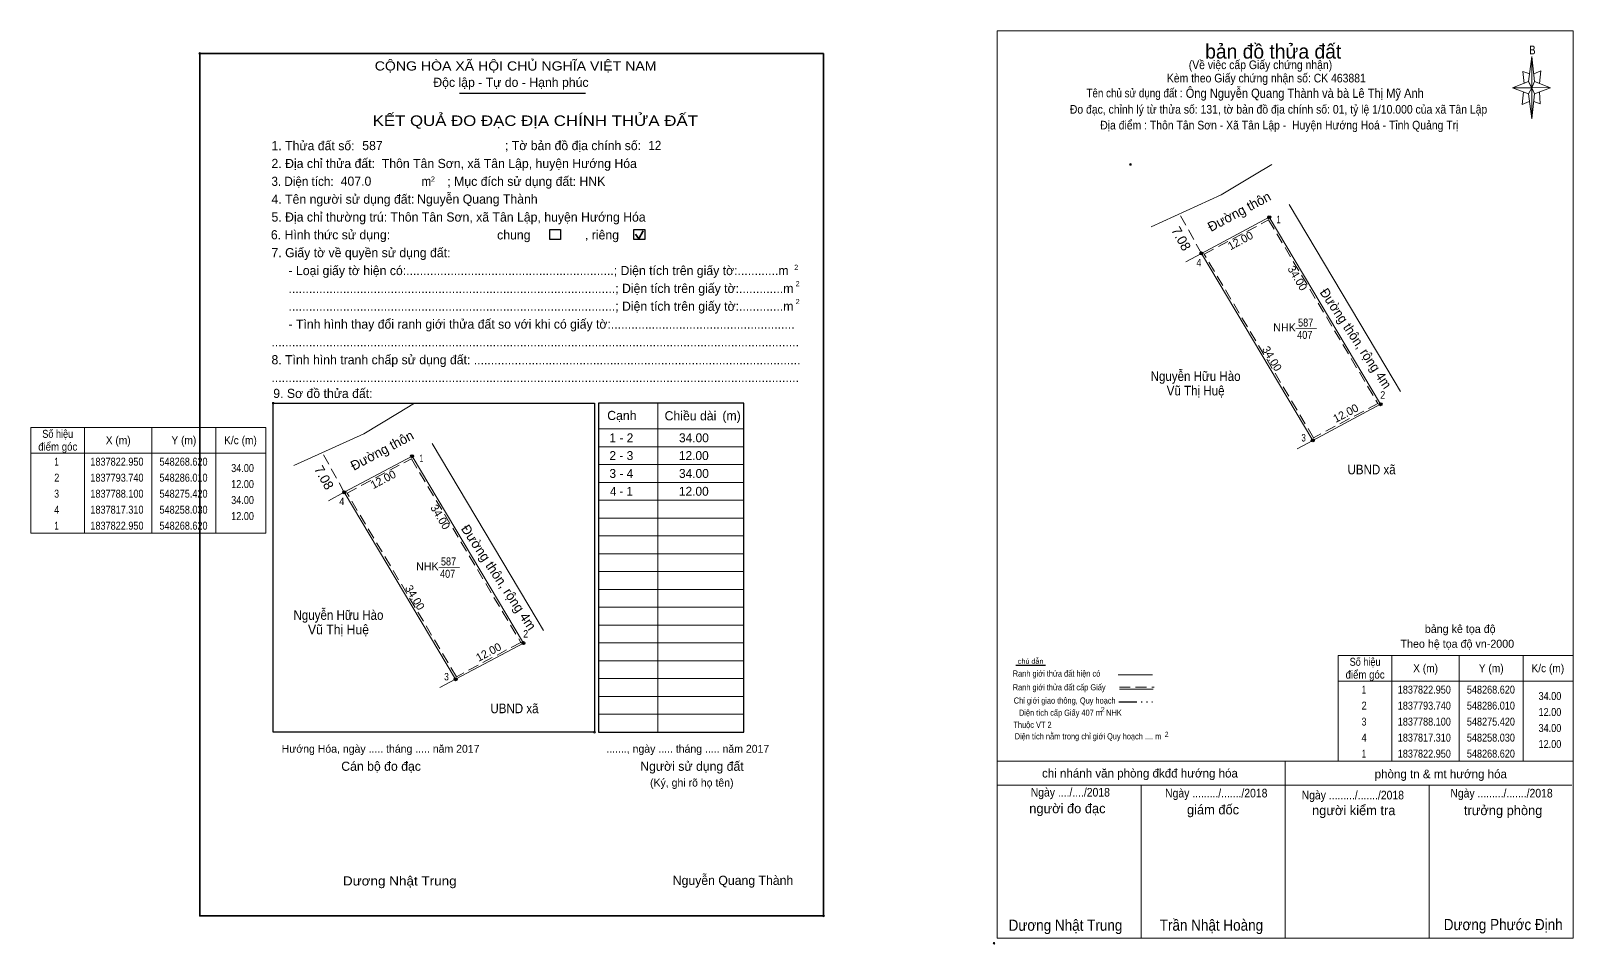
# Model space of a CAD drawing. Header units: metres. Extents: x 548209 to 548935, y 1837747 to 1837908.
# Drawn here: x 548209.1 to 548450, y 1837746.7 to 1837889.4 of the extents above; entities that cross this region are included whole.
import ezdxf
from ezdxf.enums import TextEntityAlignment as Align

# ---------------------------------------------------------------- set-up
doc = ezdxf.new("R2010")
doc.units = ezdxf.units.M
doc.header["$LTSCALE"] = 0.56
doc.header["$PDMODE"] = 32
doc.header["$PDSIZE"] = 0.28
doc.linetypes.add('DASH_DOUBLE_DOT', pattern=[9.2, 5, -1.2, 0.3, -1.2, 0.3, -1.2])
doc.linetypes.add('MEDIUM_DASHED', pattern=[4.5, 3, -1.5])
for name, color, linetype, lineweight in [('1', 7, 'Continuous', 13), ('10', 7, 'Continuous', 13), ('11', 7, 'Continuous', 25), ('2', 7, 'Continuous', 35), ('27', 7, 'Continuous', 13), ('4', 7, 'Continuous', 13), ('50', 7, 'Continuous', 25), ('63', 7, 'Continuous', 13), ('8', 7, 'Continuous', 13)]:
    doc.layers.add(name, color=color, linetype=linetype, lineweight=lineweight)
for name, color, linetype in [('13', 7, 'Continuous'), ('36', 7, 'Continuous'), ('48', 7, 'Continuous'), ('52', 7, 'Continuous'), ('6', 7, 'Continuous'), ('9', 7, 'Continuous')]:
    doc.layers.add(name, color=color, linetype=linetype)

msp = doc.modelspace()

# ---------------------------------------------------------------- hatches: boundary and pattern name
at = {"layer": '11'}
for points in [[(548268.8523, 1837822.95, 1), (548268.3877, 1837822.95, 1)], [(548258.2623, 1837817.31, 1), (548257.7977, 1837817.31, 1)], [(548286.2423, 1837793.74, 1), (548285.7777, 1837793.74, 1)], [(548275.6523, 1837788.1, 1), (548275.1877, 1837788.1, 1)], [(548275.6523, 1837788.1, 1), (548275.1877, 1837788.1, 1)]]:
    msp.add_hatch(color=256, dxfattribs=at).paths.add_polyline_path(points)
at = {"layer": '8'}
for points in [[(548402.7523, 1837860.28, 1), (548402.2877, 1837860.28, 1)], [(548392.1623, 1837854.64, 1), (548391.6977, 1837854.64, 1)], [(548420.1423, 1837831.07, 1), (548419.6777, 1837831.07, 1)], [(548409.5523, 1837825.43, 1), (548409.0877, 1837825.43, 1)], [(548409.5523, 1837825.43, 1), (548409.0877, 1837825.43, 1)]]:
    msp.add_hatch(color=256, dxfattribs=at).paths.add_polyline_path(points)

# ---------------------------------------------------------------- linework, layer by layer
at = {"layer": '1', "lineweight": 25}
for p, q in [((548276.02, 1837879.69), (548295.72, 1837879.69)), ((548320.46, 1837779.83), (548320.46, 1837831.24))]:
    msp.add_line(p, q, dxfattribs=at)
at = {"layer": '1', "lineweight": 35}
for p, q in [((548303.5, 1837857.66), (548304.06, 1837856.94)), ((548304.06, 1837856.94), (548304.73, 1837858.15))]:
    msp.add_line(p, q, dxfattribs=at)
at = {"layer": '1'}
for p, q in [((548306.98, 1837831.24), (548306.98, 1837779.83)), ((548297.76, 1837827.22), (548313.36, 1837827.22)), ((548313.36, 1837827.22), (548320.46, 1837827.22)), ((548297.76, 1837824.44), (548313.36, 1837824.44)), ((548313.36, 1837824.44), (548320.46, 1837824.44)), ((548297.76, 1837821.65), (548313.36, 1837821.65)), ((548313.36, 1837821.65), (548320.46, 1837821.65)), ((548297.76, 1837818.86), (548313.36, 1837818.86)), ((548313.36, 1837818.86), (548320.46, 1837818.86)), ((548297.76, 1837816.07), (548313.36, 1837816.07)), ((548313.36, 1837816.07), (548320.46, 1837816.07)), ((548297.76, 1837813.28), (548313.36, 1837813.28)), ((548313.36, 1837813.28), (548320.46, 1837813.28)), ((548297.76, 1837810.5), (548313.36, 1837810.5)), ((548313.36, 1837810.5), (548320.46, 1837810.5)), ((548297.76, 1837807.71), (548313.36, 1837807.71)), ((548313.36, 1837807.71), (548320.46, 1837807.71)), ((548297.76, 1837804.92), (548313.36, 1837804.92)), ((548313.36, 1837804.92), (548320.46, 1837804.92)), ((548297.76, 1837802.13), (548313.36, 1837802.13)), ((548313.36, 1837802.13), (548320.46, 1837802.13)), ((548297.76, 1837799.34), (548313.36, 1837799.34)), ((548313.36, 1837799.34), (548320.46, 1837799.34)), ((548297.76, 1837796.56), (548313.36, 1837796.56)), ((548313.36, 1837796.56), (548320.46, 1837796.56)), ((548297.76, 1837793.77), (548313.36, 1837793.77)), ((548313.36, 1837793.77), (548320.46, 1837793.77)), ((548297.76, 1837790.98), (548313.36, 1837790.98)), ((548313.36, 1837790.98), (548320.46, 1837790.98)), ((548297.76, 1837788.19), (548313.36, 1837788.19)), ((548313.36, 1837788.19), (548320.46, 1837788.19)), ((548297.76, 1837785.4), (548313.36, 1837785.4)), ((548313.36, 1837785.4), (548320.46, 1837785.4)), ((548297.76, 1837782.62), (548313.36, 1837782.62)), ((548313.36, 1837782.62), (548320.46, 1837782.62))]:
    msp.add_line(p, q, dxfattribs=at)
at = {"layer": '1', "lineweight": 25}
msp.add_lwpolyline([(548246.93, 1837831.22), (548297.11, 1837831.22), (548297.11, 1837779.83), (548246.93, 1837779.83)], close=True, dxfattribs=at)
msp.add_lwpolyline([(548320.46, 1837831.24), (548297.76, 1837831.24), (548297.76, 1837779.83), (548320.46, 1837779.83), (548320.46, 1837780.33)], dxfattribs=at)
at = {"layer": '1'}
msp.add_lwpolyline([(548268.62, 1837822.95), (548286.01, 1837793.74), (548275.42, 1837788.1), (548258.03, 1837817.31)], close=True, dxfattribs=at)
at = {"layer": '1', "linetype": 'MEDIUM_DASHED'}
msp.add_lwpolyline([(548268.51, 1837822.55), (548285.59, 1837793.86), (548275.53, 1837788.5), (548258.45, 1837817.19)], close=True, dxfattribs=at)
at = {"layer": '1'}
for p in [(548235.45, 1837885.87), (548246.93, 1837831.22), (548297.11, 1837779.83), (548332.88, 1837751.11)]:
    msp.add_point(p, dxfattribs=at)
at = {"layer": '10'}
msp.add_line((548261.09, 1837826.44), (548250.16, 1837821.48), dxfattribs=at)
at = {"layer": '10', "linetype": 'MEDIUM_DASHED'}
msp.add_line((548258.03, 1837817.3), (548254.6, 1837823.5), dxfattribs=at)
at = {"layer": '10'}
for points in [[(548269.01, 1837831.22), (548266.32, 1837829.6), (548261.09, 1837826.44)], [(548289.12, 1837795.74), (548288.13, 1837797.4), (548271.74, 1837824.94)]]:
    msp.add_lwpolyline(points, dxfattribs=at)
at = {"layer": '11'}
for centre in [(548268.62, 1837822.95), (548258.03, 1837817.31), (548286.01, 1837793.74), (548275.42, 1837788.1), (548275.42, 1837788.1)]:
    msp.add_circle(centre, 0.2323, dxfattribs=at)
at = {"layer": '2'}
msp.add_lwpolyline([(548235.45, 1837885.87), (548332.88, 1837885.87), (548332.88, 1837751.11), (548235.45, 1837751.11)], close=True, dxfattribs=at)
at = {"layer": '27'}
for p, q in [((548258.03, 1837817.31), (548255.57, 1837816)), ((548275.42, 1837788.1), (548272.96, 1837786.79))]:
    msp.add_line(p, q, dxfattribs=at)
at = {"layer": '4'}
for p, q in [((548443.04, 1837881.49), (548443.54, 1837885.39)), ((548443.04, 1837879.59), (548440.54, 1837880.49)), ((548443.94, 1837879.59), (548443.54, 1837875.69)), ((548443.94, 1837881.49), (548446.44, 1837880.49)), ((548444.74, 1837879.89), (548444.84, 1837877.99)), ((548444.84, 1837877.99), (548443.84, 1837878.39)), ((548378.92, 1837788.78), (548384.3, 1837788.78)), ((548379.12, 1837786.54), (548384.39, 1837786.54)), ((548359.99, 1837775.32), (548449.99, 1837775.32)), ((548359.99, 1837775.32), (548449.99, 1837775.32)), ((548359.99, 1837775.32), (548449.99, 1837775.32)), ((548404.99, 1837747.62), (548404.99, 1837775.32)), ((548359.99, 1837771.52), (548449.79, 1837771.52)), ((548382.49, 1837747.62), (548382.49, 1837771.52)), ((548427.49, 1837747.62), (548427.49, 1837771.52)), ((548449.99, 1837747.62), (548359.99, 1837747.62))]:
    msp.add_line(p, q, dxfattribs=at)
at = {"layer": '4', "lineweight": 25}
msp.add_line((548367.54, 1837790.27), (548362.92, 1837790.27), dxfattribs=at)
at = {"layer": '4', "linetype": 'MEDIUM_DASHED'}
msp.add_line((548379.12, 1837786.86), (548384.56, 1837786.86), dxfattribs=at)
at = {"layer": '4', "linetype": 'DASH_DOUBLE_DOT', "lineweight": 25}
msp.add_line((548379.02, 1837784.57), (548384.26, 1837784.57), dxfattribs=at)
at = {"layer": '4'}
for points in [[(548359.99, 1837889.42), (548449.99, 1837889.42), (548449.99, 1837747.62), (548359.99, 1837747.62)], [(548443.54, 1837885.39), (548443.94, 1837881.49), (548443.54, 1837880.49)], [(548443.54, 1837880.49), (548440.54, 1837880.49), (548443.04, 1837881.49), (548443.94, 1837879.59), (548446.44, 1837880.49), (548443.54, 1837880.59)], [(548443.54, 1837880.49), (548443.54, 1837875.69), (548443.04, 1837879.59)]]:
    msp.add_lwpolyline(points, close=True, dxfattribs=at)
for points in [[(548443.24, 1837882.69), (548442.14, 1837883.09), (548442.34, 1837881.19)], [(548443.84, 1837882.69), (548444.94, 1837883.19), (548444.74, 1837881.19)], [(548443.54, 1837880.49), (548443.04, 1837881.49), (548440.54, 1837880.49)], [(548442.24, 1837879.89), (548442.04, 1837877.89), (548443.14, 1837878.39)], [(548443.54, 1837880.49), (548443.94, 1837879.59), (548446.44, 1837880.49)]]:
    msp.add_lwpolyline(points, dxfattribs=at)
msp.add_point((548359.52, 1837746.84), dxfattribs=at)
at = {"layer": '50'}
for points in [[(548290.12, 1837858.38), (548291.79, 1837858.38), (548291.79, 1837856.82), (548290.12, 1837856.82)], [(548303.28, 1837858.38), (548304.96, 1837858.38), (548304.96, 1837856.82), (548303.28, 1837856.82)]]:
    msp.add_lwpolyline(points, close=True, dxfattribs=at)
at = {"layer": '63'}
for p, q in [((548217.46, 1837827.44), (548217.46, 1837810.94)), ((548227.96, 1837827.44), (548227.96, 1837810.94)), ((548237.96, 1837827.44), (548237.96, 1837810.94)), ((548209.06, 1837823.44), (548245.76, 1837823.44)), ((548272.78, 1837805.53), (548276.02, 1837805.55)), ((548421.69, 1837791.82), (548421.69, 1837775.32)), ((548432.19, 1837791.82), (548432.19, 1837775.32)), ((548442.19, 1837791.82), (548442.19, 1837775.32)), ((548413.29, 1837787.82), (548449.99, 1837787.82))]:
    msp.add_line(p, q, dxfattribs=at)
for points in [[(548209.06, 1837827.44), (548245.76, 1837827.44), (548245.76, 1837810.94), (548209.06, 1837810.94)], [(548413.29, 1837791.82), (548449.99, 1837791.82), (548449.99, 1837775.32), (548413.29, 1837775.32)]]:
    msp.add_lwpolyline(points, close=True, dxfattribs=at)
at = {"layer": '8'}
for p, q in [((548394.99, 1837863.77), (548384.06, 1837858.81)), ((548391.93, 1837854.64), (548389.47, 1837853.33)), ((548406.68, 1837842.86), (548409.92, 1837842.88)), ((548409.32, 1837825.43), (548406.86, 1837824.12))]:
    msp.add_line(p, q, dxfattribs=at)
at = {"layer": '8', "linetype": 'MEDIUM_DASHED'}
msp.add_line((548391.93, 1837854.63), (548388.5, 1837860.83), dxfattribs=at)
at = {"layer": '8'}
for points in [[(548402.91, 1837868.55), (548400.22, 1837866.93), (548394.99, 1837863.77)], [(548423.02, 1837833.07), (548422.03, 1837834.73), (548405.64, 1837862.27)]]:
    msp.add_lwpolyline(points, dxfattribs=at)
msp.add_lwpolyline([(548402.52, 1837860.28), (548419.91, 1837831.07), (548409.32, 1837825.43), (548391.93, 1837854.64)], close=True, dxfattribs=at)
at = {"layer": '8', "linetype": 'MEDIUM_DASHED'}
msp.add_lwpolyline([(548402.41, 1837859.88), (548419.49, 1837831.19), (548409.43, 1837825.83), (548392.35, 1837854.52)], close=True, dxfattribs=at)
at = {"layer": '8', "lineweight": 25}
for centre in [(548402.52, 1837860.28), (548391.93, 1837854.64), (548419.91, 1837831.07), (548409.32, 1837825.43), (548409.32, 1837825.43)]:
    msp.add_circle(centre, 0.2323, dxfattribs=at)
at = {"layer": '8'}
msp.add_point((548380.83, 1837868.55), dxfattribs=at)

# ---------------------------------------------------------------- texts
at = {"layer": '1'}
for s, height, width, p in [('CỘNG HÒA XÃ HỘI CHỦ NGHĨA VIỆT NAM', 1.431, 1.15, (548262.78, 1837883.22)), ('3. Diện tích:', 1.431, 0.95, (548246.65, 1837865.19)), ('m', 1.431, 0.95, (548270.09, 1837865.19)), ('2', 0.8177, 0.95, (548271.56, 1837865.84)), ('2', 0.8177, 0.95, (548328.31, 1837852.05)), ('2', 0.8177, 0.95, (548328.53, 1837849.5)), ('2', 0.8177, 0.95, (548328.53, 1837846.71)), ('Dương Nhật Trung', 1.431, 1.1, (548257.81, 1837755.87))]:
    msp.add_text(s, height=height, dxfattribs=dict(at, width=width)).set_placement(p)
for s, height, p in [('Độc lập - Tự do - Hạnh phúc', 1.431, (548271.93, 1837880.66)), ('1. Thửa đất số:', 1.431, (548246.65, 1837870.76)), ('; Tờ bản đồ địa chính số:', 1.431, (548283.13, 1837870.78)), ('2. Địa chỉ thửa đất:', 1.431, (548246.65, 1837867.98)), ('; Mục đích sử dụng đất: HNK', 1.431, (548274.12, 1837865.19)), ('4. Tên người sử dụng đất:', 1.431, (548246.65, 1837862.4)), ('5. Địa chỉ thường trú: Thôn Tân Sơn, xã Tân Lập, huyện Hướng Hóa', 1.431, (548246.65, 1837859.61)), ('chung                , riêng', 1.431, (548281.9, 1837856.82)), ('7. Giấy tờ về quyền sử dụng đất:', 1.431, (548246.65, 1837854.04)), ('     - Loại giấy tờ hiện có:.............................................................; Diện tích trên giấy tờ:............m', 1.431, (548246.65, 1837851.25)), ('     ................................................................................................; Diện tích trên giấy tờ:.............m', 1.431, (548246.65, 1837848.46)), ('     ................................................................................................; Diện tích trên giấy tờ:.............m', 1.431, (548246.65, 1837845.67)), ('     - Tình hình thay đổi ranh giới thửa đất so với khi có giấy tờ:......................................................', 1.431, (548246.65, 1837842.88)), ('8. Tình hình tranh chấp sử dụng đất: ................................................................................................', 1.431, (548246.65, 1837837.31)), ('...........................................................................................................................................................', 1.431, (548246.65, 1837840.1)), ('...........................................................................................................................................................', 1.431, (548246.65, 1837834.52)), ('9. Sơ đồ thửa đất:', 1.431, (548246.93, 1837832.05)), ('Cạnh', 1.431, (548299.1, 1837828.6)), ('Chiều dài', 1.431, (548308.06, 1837828.55)), ('(m)', 1.431, (548317.09, 1837828.57)), ('Hướng Hóa, ngày ..... tháng ..... năm 2017', 1.227, (548248.24, 1837776.62)), ('......., ngày ..... tháng ..... năm 2017', 1.227, (548298.96, 1837776.62)), ('Cán bộ đo đạc', 1.431, (548257.55, 1837773.79)), ('Người sử dụng đất', 1.431, (548304.26, 1837773.79)), ('(Ký, ghi rõ họ tên)', 1.227, (548305.79, 1837771.33))]:
    msp.add_text(s, height=height, dxfattribs=at).set_placement(p)
for s, height, width, p in [('KẾT QUẢ ĐO ĐẠC ĐỊA CHÍNH THỬA ĐẤT', 1.636, 1.2, (548287.86, 1837874.56)), ('587', 1.25, 0.85, (548274.305, 1837805.88)), ('407', 1.25, 0.85, (548274.165, 1837803.95))]:
    msp.add_text(s, height=height, dxfattribs=dict(at, width=width)).set_placement(p, align=Align.CENTER)
msp.add_text('NHK', height=1.25, dxfattribs=at).set_placement((548271.005, 1837805.11), align=Align.CENTER)
at = {"layer": '10'}
for s, rotation, p in [('Đường thôn', 28.039, (548259.51, 1837820.65)), ('7.08', 298.981, (548253.26, 1837820.96))]:
    msp.add_text(s, height=1.5, rotation=rotation, dxfattribs=at).set_placement(p)
at = {"layer": '13'}
msp.add_text('Đường thôn, rộng 4m', height=1.5, rotation=303.639, dxfattribs=at).set_placement((548281.5235, 1837803.5955), align=Align.CENTER)
at = {"layer": '36'}
for s, width, p in [('Nguyễn Hữu Hào', 0.9, (548257.115, 1837797.38)), ('Vũ Thị Huệ', 0.95, (548257.12, 1837795.12)), ('UBND xã', 0.9, (548284.61, 1837782.79))]:
    msp.add_text(s, height=1.5, dxfattribs=dict(at, width=width)).set_placement(p, align=Align.CENTER)
at = {"layer": '4'}
for s, height, p in [('bản đồ thửa đất', 2.25, (548403.135, 1837885.08)), ('bảng kê tọa độ', 1.25, (548432.345, 1837795.34)), ('Theo hệ tọa độ vn-2000', 1.25, (548431.895, 1837793.02)), ('chi nhánh văn phòng đkđđ hướng hóa', 1.35, (548382.32, 1837772.74)), ('phòng tn & mt hướng hóa', 1.35, (548429.315, 1837772.62)), ('người đo đạc', 1.5, (548370.985, 1837767.16)), ('giám đốc', 1.5, (548393.735, 1837766.98)), ('người kiểm tra', 1.5, (548415.715, 1837766.86)), ('trưởng phòng', 1.5, (548439.055, 1837766.86))]:
    msp.add_text(s, height=height, dxfattribs=at).set_placement(p, align=Align.CENTER)
for s, height, width, p in [('B', 1.378, 0.8, (548443.62, 1837885.74)), ('(Về việc cấp Giấy chứng nhận)', 1.35, 0.9, (548401.145, 1837883.44)), ('Kèm theo Giấy chứng nhận số: CK 463881', 1.35, 0.9, (548402.06, 1837881.36)), ('Tên chủ sử dụng đất :', 1.35, 0.85, (548381.465, 1837879.02)), ('Đo đạc, chỉnh lý từ thửa số: 131, tờ bản đồ địa chính số: 01, tỷ lệ 1/10.000 của xã Tân Lập', 1.35, 0.9, (548403.97, 1837876.48)), ('Địa điểm : Thôn Tân Sơn - Xã Tân Lập -  Huyện Hướng Hoá - Tỉnh Quảng Trị ', 1.35, 0.9, (548404.315, 1837874.01)), ('chú dẫn', 0.7999, 1.05, (548365.24, 1837790.51)), ('Ranh giới thửa đất hiện có ', 0.96, 0.9, (548369.445, 1837788.51)), ('Ranh giới thửa đất cấp Giấy', 0.96, 0.9, (548369.7, 1837786.36)), ('Chỉ giới giao thông, Quy hoạch', 0.96, 0.9, (548370.56, 1837784.29)), ('Diện tích cấp Giấy 407 m  NHK', 0.96, 0.9, (548371.445, 1837782.39)), ('2', 0.8, 0.8, (548376.51, 1837782.97)), ('Thuộc VT 2', 0.96, 0.9, (548365.535, 1837780.5)), ('Diện tích nằm trong chỉ giới Quy hoạch .... m', 0.96, 0.9, (548374.205, 1837778.7)), ('2', 0.8, 0.8, (548386.49, 1837779.08)), ('Ngày ..../..../2018', 1.35, 0.9, (548371.44, 1837769.76)), ('Ngày ........./......./2018', 1.35, 0.9, (548394.24, 1837769.63)), ('Ngày ........./......./2018', 1.35, 0.9, (548415.57, 1837769.32)), ('Ngày ........./......./2018', 1.35, 0.9, (548438.8, 1837769.62)), ('Dương Nhật Trung', 1.75, 0.9, (548370.685, 1837748.79)), ('Trần Nhật Hoàng', 1.75, 0.9, (548393.48, 1837748.8)), ('Dương Phước Định', 1.75, 0.9, (548439.065, 1837748.89))]:
    msp.add_text(s, height=height, dxfattribs=dict(at, width=width)).set_placement(p, align=Align.CENTER)
at = {"layer": '4', "width": 0.9}
msp.add_text('Ông Nguyễn Quang Thành và bà Lê Thị Mỹ Anh', height=1.44, dxfattribs=at).set_placement((548389.47, 1837878.95))
at = {"layer": '48'}
msp.add_text('6. Hình thức sử dụng:', height=1.431, dxfattribs=at).set_placement((548246.56, 1837856.84))
at = {"layer": '52'}
for s, p in [('1 - 2', (548301.31, 1837825.13)), ('34.00', (548312.64, 1837825.13)), ('2 - 3', (548301.305, 1837822.35)), ('12.00', (548312.62, 1837822.35)), ('3 - 4', (548301.31, 1837819.56)), ('34.00', (548312.64, 1837819.56)), ('12.00', (548312.62, 1837816.77))]:
    msp.add_text(s, height=1.394, dxfattribs=at).set_placement(p, align=Align.CENTER)
at = {"layer": '52', "width": 0.95}
msp.add_text('4 - 1', height=1.394, dxfattribs=at).set_placement((548301.31, 1837816.77), align=Align.CENTER)
at = {"layer": '6'}
for s, p in [('587', (548260.83, 1837870.78)), ('Thôn Tân Sơn, xã Tân Lập, huyện Hướng Hóa', (548263.88, 1837867.98)), ('407.0', (548257.46, 1837865.21)), ('Nguyễn Quang Thành', (548269.4, 1837862.42)), ('Nguyễn Quang Thành', (548309.33, 1837755.96))]:
    msp.add_text(s, height=1.431, dxfattribs=at).set_placement(p)
at = {"layer": '6', "width": 0.95}
msp.add_text('12', height=1.431, dxfattribs=at).set_placement((548305.52, 1837870.8))
at = {"layer": '63'}
for s, width, p in [('Số hiệu', 0.85, (548213.26, 1837825.82)), ('X (m)', 0.95, (548222.71, 1837824.82)), ('Y (m)', 0.95, (548232.965, 1837824.82)), ('K/c (m)', 0.95, (548241.805, 1837824.82)), ('điểm góc', 0.9, (548213.26, 1837823.82)), (' 1', 0.75, (548212.91, 1837821.47)), ('1837822.950', 0.85, (548222.51, 1837821.47)), ('548268.620', 0.85, (548232.91, 1837821.47)), (' 2', 0.85, (548212.915, 1837818.97)), ('1837793.740', 0.85, (548222.51, 1837818.97)), ('548286.010', 0.85, (548232.91, 1837818.97)), (' 3', 0.8, (548212.905, 1837816.47)), ('1837788.100', 0.85, (548222.51, 1837816.47)), ('548275.420', 0.85, (548232.91, 1837816.47)), (' 4', 0.85, (548212.91, 1837813.97)), ('1837817.310', 0.85, (548222.51, 1837813.97)), ('548258.030', 0.85, (548232.91, 1837813.97)), (' 1', 0.75, (548212.91, 1837811.47)), ('1837822.950', 0.85, (548222.51, 1837811.47)), ('548268.620', 0.85, (548232.91, 1837811.47)), ('Số hiệu', 0.85, (548417.49, 1837790.2)), ('X (m)', 0.95, (548426.94, 1837789.2)), ('Y (m)', 0.95, (548437.195, 1837789.2)), ('K/c (m)', 0.95, (548446.035, 1837789.2)), ('điểm góc', 0.9, (548417.49, 1837788.2)), (' 1', 0.75, (548417.14, 1837785.85)), ('1837822.950', 0.85, (548426.74, 1837785.85)), ('548268.620', 0.85, (548437.14, 1837785.85)), (' 2', 0.85, (548417.145, 1837783.35)), ('1837793.740', 0.85, (548426.74, 1837783.35)), ('548286.010', 0.85, (548437.14, 1837783.35)), (' 3', 0.8, (548417.135, 1837780.85)), ('1837788.100', 0.85, (548426.74, 1837780.85)), ('548275.420', 0.85, (548437.14, 1837780.85)), (' 4', 0.85, (548417.14, 1837778.35)), ('1837817.310', 0.85, (548426.74, 1837778.35)), ('548258.030', 0.85, (548437.14, 1837778.35)), (' 1', 0.75, (548417.14, 1837775.85)), ('1837822.950', 0.85, (548426.74, 1837775.85)), ('548268.620', 0.85, (548437.14, 1837775.85))]:
    msp.add_text(s, height=1.25, dxfattribs=dict(at, width=width)).set_placement(p, align=Align.CENTER)
at = {"layer": '63', "width": 0.85}
for s, p in [('34.00', (548243.91, 1837820.47)), ('12.00', (548243.91, 1837817.97)), ('34.00', (548243.91, 1837815.47)), ('12.00', (548243.91, 1837812.97)), ('34.00', (548448.14, 1837784.85)), ('12.00', (548448.14, 1837782.35)), ('34.00', (548448.14, 1837779.85)), ('12.00', (548448.14, 1837777.35))]:
    msp.add_text(s, height=1.25, dxfattribs=at).set_placement(p, align=Align.RIGHT)
at = {"layer": '63'}
for s, rotation, p in [('12.00', 28.039, (548264.3962, 1837818.7599)), ('34.00', 300.767, (548272.4864, 1837813.1347)), ('34.00', 300.767, (548268.5164, 1837800.5547)), ('12.00', 28.039, (548280.8562, 1837791.7899))]:
    msp.add_text(s, height=1.25, rotation=rotation, dxfattribs=at).set_placement(p, align=Align.CENTER)
at = {"layer": '8'}
for s, rotation, p in [('Đường thôn', 28.039, (548393.41, 1837857.98)), ('7.08', 298.981, (548387.16, 1837858.29))]:
    msp.add_text(s, height=1.5, rotation=rotation, dxfattribs=at).set_placement(p)
for s, height, width, p in [('1', 1.162, 0.75, (548403.965, 1837859.36)), ('4', 1.162, 0.9, (548391.53, 1837852.63)), ('587', 1.25, 0.85, (548408.205, 1837843.21)), ('407', 1.25, 0.85, (548408.065, 1837841.28)), ('Nguyễn Hữu Hào', 1.5, 0.9, (548391.01, 1837834.71)), ('Vũ Thị Huệ', 1.5, 0.9, (548391.015, 1837832.45)), ('2', 1.162, 0.9, (548420.25, 1837831.94)), ('3', 1.162, 0.8, (548407.885, 1837825.25)), ('UBND xã', 1.5, 0.9, (548418.505, 1837820.12))]:
    msp.add_text(s, height=height, dxfattribs=dict(at, width=width)).set_placement(p, align=Align.CENTER)
for s, rotation, p in [('12.00', 28.039, (548398.2962, 1837856.0899)), ('34.00', 300.767, (548406.3864, 1837850.4647)), ('34.00', 300.767, (548402.4164, 1837837.8847)), ('12.00', 28.039, (548414.7562, 1837829.1199))]:
    msp.add_text(s, height=1.25, rotation=rotation, dxfattribs=at).set_placement(p, align=Align.CENTER)
at = {"layer": '8', "width": 0.95}
msp.add_text('Đường thôn, rộng 4m', height=1.5, rotation=303.639, dxfattribs=at).set_placement((548415.4168, 1837840.9355), align=Align.CENTER)
at = {"layer": '8'}
msp.add_text('NHK', height=1.25, dxfattribs=at).set_placement((548404.905, 1837842.44), align=Align.CENTER)
at = {"layer": '9'}
for s, width, p in [('1', 0.75, (548270.065, 1837822.03)), ('4', 0.95, (548257.635, 1837815.3)), ('2', 0.9, (548286.36, 1837794.61)), ('3', 0.85, (548273.99, 1837787.92))]:
    msp.add_text(s, height=1.162, dxfattribs=dict(at, width=width)).set_placement(p, align=Align.CENTER)

doc.saveas('drawing.dxf')
